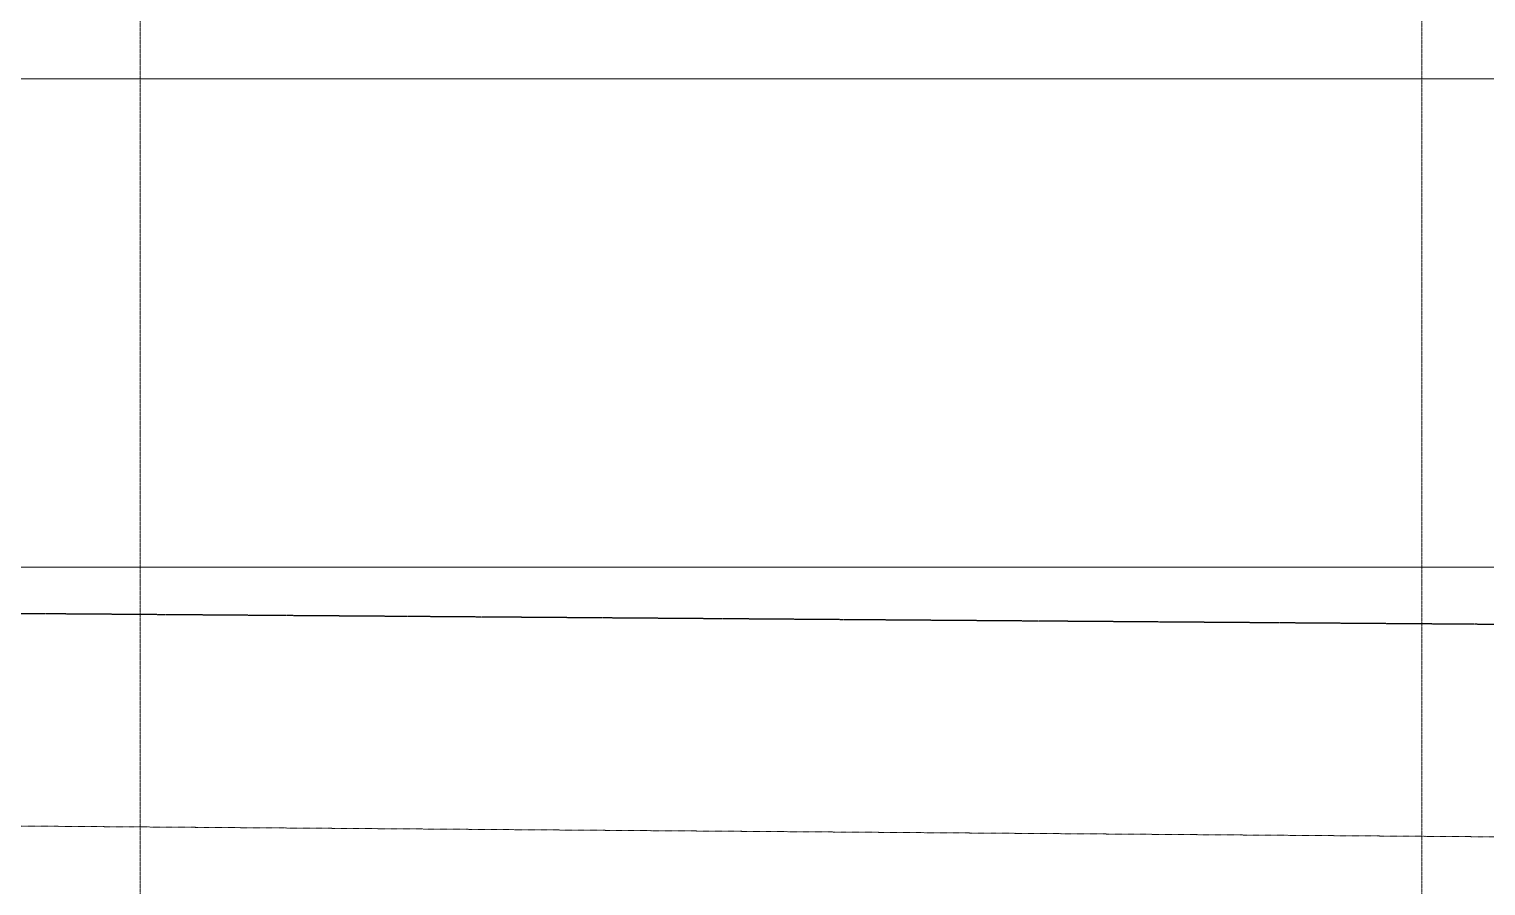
# Model space of a CAD drawing. Header units: inches. Extents: x 19712 to 27543, y -26063 to -18659.
# Drawn here: x 22010 to 22833, y -23559 to -23075 of the extents above; entities that cross this region are included whole.
import ezdxf

# ---------------------------------------------------------------- set-up
doc = ezdxf.new("R2010")
doc.units = ezdxf.units.IN
doc.header["$MEASUREMENT"] = 0
for name, pattern in [('Center 1_4_', [0.53125, 0.25, -0.09375, 0.09375, -0.09375]), ('Grid Line 1_2_', [0.875, 0.5, -0.125, 0.125, -0.125]), ('Hidden', [0.28125, 0.1875, -0.09375])]:
    doc.linetypes.add(name, pattern=pattern)
for name, color, linetype, lineweight in [('A-PROP-SBCK', 71, 'Hidden', 25), ('EOP-PR', 4, 'Continuous', 9), ('PROP', 3, 'Center 1_4_', 9), ('S-GRID', 1, 'Continuous', 9)]:
    doc.layers.add(name, color=color, linetype=linetype, lineweight=lineweight)

msp = doc.modelspace()

# ---------------------------------------------------------------- linework, layer by layer
at = {"layer": 'A-PROP-SBCK'}
msp.add_line((23472.15, -23416.4), (21404.24, -23401.25), dxfattribs=at)
at = {"layer": 'EOP-PR'}
for p, q in [((21875.24, -23103.46), (23179.56, -23103.46)), ((23329.46, -23379.46), (20912.24, -23379.46))]:
    msp.add_line(p, q, dxfattribs=at)
at = {"layer": 'PROP'}
msp.add_line((23352.16, -23535.52), (20984.24, -23518.18), dxfattribs=at)
at = {"layer": 'S-GRID', "linetype": 'Grid Line 1_2_'}
for p, q in [((22072.64, -23874.7), (22072.64, -18787.2)), ((22796.39, -23874.7), (22796.39, -18787.2))]:
    msp.add_line(p, q, dxfattribs=at)

doc.saveas('drawing.dxf')
